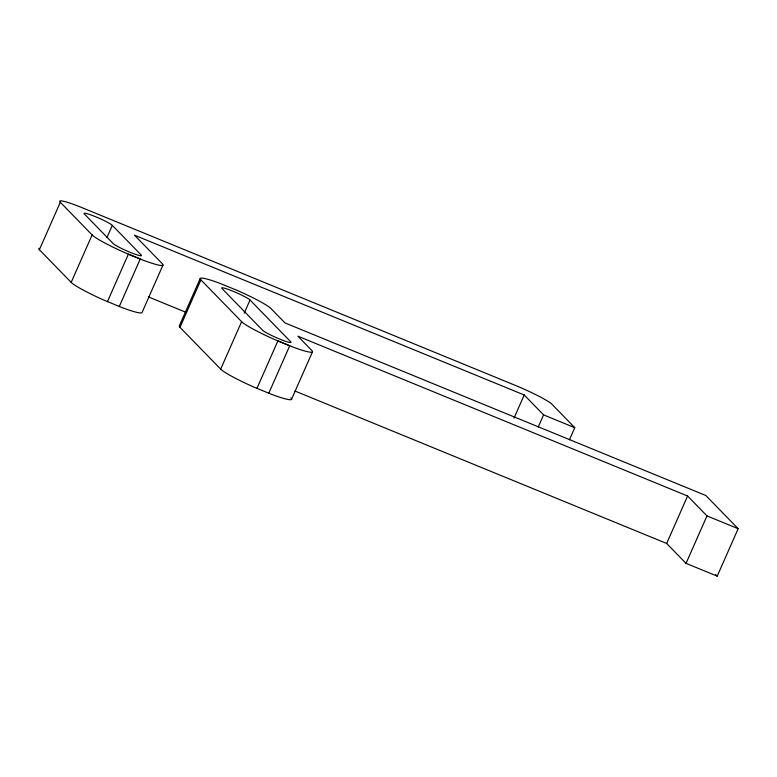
<?xml version="1.0" encoding="UTF-8"?>
<svg xmlns="http://www.w3.org/2000/svg" width="777" height="777" viewBox="0 0 777 777"><rect width="100%" height="100%" fill="white"/><g stroke="black" fill="none" stroke-linecap="round" stroke-linejoin="round"><path stroke-width="1.17" d="M162.956 265.132L142.016 312.587A39.112 4.021 23.8 0 1 122.358 307.692L104.205 300.243A39.112 4.021 23.8 0 1 71.183 282.381L39.384 249.718L60.315 202.263A30.458 3.127 23.8 0 1 81.974 207.653L514.52 385.042A35.062 3.603 23.8 0 1 551.359 403.642L574.766 427.68L569.405 439.821M71.183 282.381L92.113 234.916L60.315 202.263M106.973 237.519L112.325 225.379A15.647 1.612 23.8 0 0 95.386 216.647A15.647 1.612 23.8 0 0 84.266 213.879L113.16 243.551A15.647 1.612 23.8 0 0 130.099 252.292A15.647 1.612 23.8 0 0 141.22 255.06L112.325 225.379M107.449 301.631L128.38 254.176L140.219 259.032L119.289 306.488M200.243 278.438L179.312 325.893A39.112 4.021 23.8 0 0 179.992 327.34L220.687 369.124A39.112 4.021 23.8 0 0 253.7 386.995L271.853 394.444A39.112 4.021 23.8 0 0 290.831 397.892M179.992 327.34L200.922 279.875A39.112 4.021 23.8 0 1 219.901 283.333L238.063 290.783A39.112 4.021 23.8 0 1 271.076 308.644L284.965 322.911L705.856 495.522L738.15 528.69L717.22 576.145L686.042 563.364L666.666 543.463L294.92 391.006M244.192 313.257L250.029 300.019A15.647 1.612 23.8 0 0 233.09 291.278A15.647 1.612 23.8 0 0 221.969 288.51L262.665 330.303A15.647 1.612 23.8 0 0 279.594 339.034A15.647 1.612 23.8 0 0 290.724 341.802L250.029 300.019M220.687 369.124L241.618 321.668L200.922 279.875M256.944 388.383L277.875 340.918L289.714 345.775L268.784 393.23M291.521 399.339L312.451 351.874M513.986 418.172L524.213 394.988L134.489 235.169L162.267 263.685A39.112 4.021 23.8 0 1 143.289 260.237L125.136 252.787A39.112 4.021 23.8 0 1 92.113 234.916M538.228 427.029L543.589 414.889L524.213 394.988M666.666 543.463L687.596 496.008L297.882 336.179L311.762 350.437A39.112 4.021 23.8 0 1 292.793 346.989L274.631 339.539A39.112 4.021 23.8 0 1 241.618 321.668M686.042 563.364L706.973 515.899L687.596 496.008M543.589 414.889L574.766 427.68M706.973 515.899L738.15 528.69M148.378 296.901L186.567 312.558M715.559 574.446L717.22 576.145M39.384 249.718A30.458 3.127 23.8 0 1 39.297 248.349"/></g></svg>
